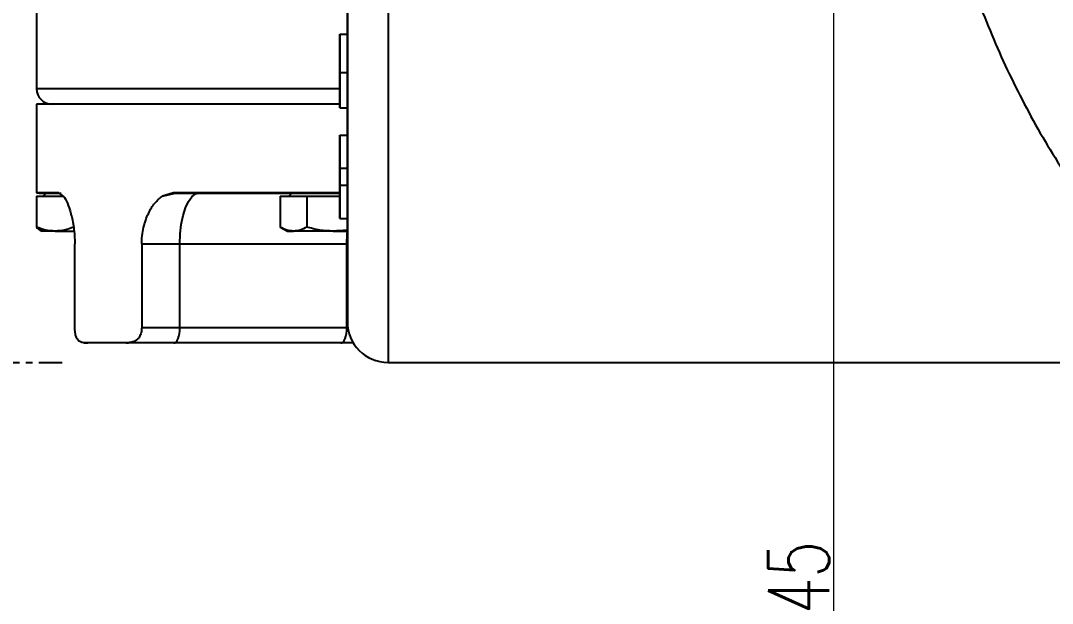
# Model space of a CAD drawing. Header units: millimetres. Extents: x 1890 to 4327, y 775 to 2498.
# Drawn here: x 2661.6 to 2864.6, y 1120.3 to 1234.9 of the extents above; entities that cross this region are included whole.
import ezdxf

# ---------------------------------------------------------------- set-up
doc = ezdxf.new("R2010")
doc.units = ezdxf.units.MM
doc.linetypes.add('PHANTOM', pattern=[12.7, 6.35, -1.27, 1.27, -1.27, 1.27, -1.27])
doc.layers.add('AM_5', color=3, linetype='Continuous', lineweight=25)
doc.styles.add('SLDTEXTSTYLE1', font='txt.shx', dxfattribs={"width": 0.7, "bigfont": 'gbcbig.shx'})
doc.dimstyles.new('SLDDIMSTYLE12$0', dxfattribs={"dimtxt": 12, "dimasz": 10, "dimexe": 0, "dimexo": 0.0625, "dimgap": 0.875, "dimtad": 1, "dimdec": 1, "dimlfac": 1.8, "dimrnd": 1e-09, "dimzin": 12, "dimdsep": 46, "dimtxsty": 'SLDTEXTSTYLE1', "dimcen": 0.09, "dimdle": 8.16, "dimclrd": 3, "dimclre": 3, "dimadec": 0, "dimazin": 3, "dimtfac": 1, "dimtdec": 1, "dimtofl": 0, "dimtmove": 0, "dimatfit": 3, "dimfxl": 0, "dimfrac": 2, "dimtolj": 1, "dimlwd": 5, "dimlwe": 5, "dimarcsym": 0})

# ---------------------------------------------------------------- blocks, each defined once
blk = doc.blocks.new('*D77')
at = {"layer": 'AM_5', "color": 3, "lineweight": 5, "transparency": 16777216}
blk.add_line((3009.58, 1296.08), (2821.59, 1296.08), dxfattribs=at)
at = {"layer": 'AM_5', "color": 3, "linetype": 'Continuous', "lineweight": 5, "transparency": 16777216}
for p, q in [((2821.59, 1286.08), (2821.59, 1064.47)), ((2963.84, 1054.47), (2821.59, 1054.47))]:
    blk.add_line(p, q, dxfattribs=at)
at = {"layer": 'AM_5', "color": 3, "transparency": 16777216}
for points in [[(2819.92, 1286.08), (2823.26, 1286.08), (2821.59, 1296.08)], [(2819.92, 1064.47), (2823.26, 1064.47), (2821.59, 1054.47)]]:
    blk.add_solid(points, dxfattribs=at)
at = {"layer": 'Defpoints', "color": 0, "transparency": 16777216}
for p in [(3009.65, 1296.08), (2821.59, 1054.47), (2963.9, 1054.47)]:
    blk.add_point(p, dxfattribs=at)
at = {"layer": 'AM_5', "color": 0, "transparency": 16777216, "insert": (2814.72, 1121.75), "char_height": 12, "attachment_point": 5, "rotation": 90, "style": 'SLDTEXTSTYLE1'}
blk.add_mtext('\\A1;245', dxfattribs=at)

msp = doc.modelspace()

# ---------------------------------------------------------------- linework, layer by layer
at = {"color": 7, "linetype": 'Continuous', "lineweight": 25}
for p, q in [((2664.726, 1258.013), (2664.726, 1221.513)), ((2725.888, 1232.256), (2725.888, 1237.227)), ((2724.389, 1232.256), (2725.889, 1232.256)), ((2724.389, 1221.225), (2724.389, 1225.247)), ((2724.389, 1225.247), (2724.389, 1225.247)), ((2724.389, 1225.247), (2724.389, 1217.784)), ((2724.389, 1224.705), (2725.889, 1224.705)), ((2724.389, 1217.784), (2724.389, 1221.484)), ((2724.389, 1221.225), (2724.389, 1221.225)), ((2724.389, 1220.776), (2724.389, 1221.022)), ((2724.389, 1217.784), (2724.389, 1220.776)), ((2664.726, 1218.513), (2664.726, 1201.055)), ((2724.389, 1218.513), (2664.726, 1218.513)), ((2724.389, 1217.784), (2724.389, 1217.784)), ((2724.389, 1217.784), (2725.889, 1217.784)), ((2724.389, 1212.421), (2725.889, 1212.421)), ((2724.389, 1212.421), (2724.389, 1205.856)), ((2724.389, 1208.545), (2724.389, 1212.421)), ((2725.889, 1205.856), (2725.889, 1212.421)), ((2724.389, 1206.727), (2724.389, 1208.545)), ((2724.389, 1201.711), (2724.389, 1206.727)), ((2724.389, 1205.997), (2724.389, 1202.429)), ((2724.389, 1204.221), (2724.389, 1205.997)), ((2725.889, 1205.856), (2724.389, 1205.856)), ((2724.389, 1205.856), (2724.389, 1202.587)), ((2724.389, 1202.429), (2724.389, 1204.221)), ((2725.889, 1202.587), (2725.889, 1205.856)), ((2724.389, 1202.587), (2724.389, 1196)), ((2724.389, 1202.587), (2725.889, 1202.587)), ((2725.889, 1196), (2725.889, 1202.587)), ((2664.688, 1200.413), (2664.688, 1194.317)), ((2664.688, 1200.413), (2670.015, 1200.413)), ((2669.072, 1201.055), (2664.726, 1201.055)), ((2665.226, 1201.013), (2669.56, 1201.013)), ((2666.591, 1201.013), (2665.991, 1200.413)), ((2670.018, 1200.411), (2669.18, 1200.981)), ((2691.65, 1201.055), (2689.534, 1200.417)), ((2724.389, 1201.055), (2691.65, 1201.055)), ((2691.757, 1200.938), (2692.073, 1201.013)), ((2692.073, 1201.013), (2724.389, 1201.013)), ((2712.689, 1200.413), (2712.689, 1194.317)), ((2712.689, 1200.413), (2717.885, 1200.413)), ((2714.346, 1200.413), (2714.946, 1201.013)), ((2717.885, 1200.413), (2717.885, 1194.317)), ((2717.885, 1200.413), (2724.389, 1200.413)), ((2724.389, 1199.894), (2724.389, 1201.711)), ((2724.389, 1196), (2724.389, 1199.894)), ((2712.67, 1194.327), (2714.081, 1193.513)), ((2724.389, 1196), (2725.889, 1196)), ((2665.401, 1193.7), (2665.726, 1193.513)), ((2668.362, 1193.513), (2665.726, 1193.513)), ((2668.362, 1193.513), (2672.071, 1193.513)), ((2714.081, 1193.513), (2715.287, 1193.513)), ((2723.081, 1193.513), (2715.287, 1193.513)), ((2723.081, 1193.513), (2725.896, 1193.513)), ((2672.252, 1174.513), (2672.252, 1191.013)), ((2685.406, 1191.013), (2685.406, 1174.513)), ((2685.406, 1191.013), (2692.906, 1191.013)), ((2692.906, 1191.013), (2725.775, 1191.013)), ((2692.906, 1174.513), (2692.906, 1191.013)), ((2725.775, 1174.513), (2725.775, 1191.013)), ((2725.775, 1191.013), (2725.889, 1191.013)), ((2692.906, 1174.513), (2685.406, 1174.513)), ((2725.775, 1174.513), (2692.906, 1174.513)), ((2725.974, 1174.513), (2725.775, 1174.513)), ((2673.508, 1171.656), (2673.586, 1171.632)), ((2682.334, 1171.555), (2674.337, 1171.555)), ((2674.81, 1171.513), (2674.426, 1171.513)), ((2682.784, 1171.513), (2674.81, 1171.513)), ((2691.758, 1171.513), (2682.784, 1171.513)), ((2724.627, 1171.513), (2691.758, 1171.513)), ((2727.059, 1171.513), (2724.627, 1171.513)), ((2733.889, 1167.679), (2874.889, 1167.679))]:
    msp.add_line(p, q, dxfattribs=at)
at = {"color": 8, "linetype": 'Continuous', "lineweight": 25}
for p, q in [((2724.389, 1221.513), (2664.726, 1221.513)), ((2689.53, 1200.414), (2691.757, 1200.938))]:
    msp.add_line(p, q, dxfattribs=at)
at = {"color": 7, "linetype": 'PHANTOM', "lineweight": 25}
msp.add_line((2563.57, 1167.679), (2669.734, 1167.679), dxfattribs=at)
at = {"color": 7, "linetype": 'Continuous', "lineweight": 25, "flags": 128}
for points in [[(2733.889, 1237.679), (2733.889, 1232.685), (2733.889, 1227.717), (2733.889, 1222.8), (2733.889, 1217.958), (2733.889, 1213.217), (2733.889, 1208.6), (2733.889, 1204.132), (2733.889, 1199.834), (2733.889, 1195.73), (2733.889, 1191.839), (2733.889, 1188.182), (2733.889, 1184.777), (2733.889, 1181.641), (2733.889, 1178.791), (2733.889, 1176.242), (2733.889, 1174.005), (2733.889, 1172.093), (2733.889, 1170.515), (2733.889, 1169.279), (2733.889, 1168.392), (2733.889, 1167.857), (2733.889, 1167.679)], [(2692.906, 1191.013), (2692.98, 1192.964), (2693.197, 1194.839), (2693.551, 1196.568), (2694.027, 1198.084), (2694.607, 1199.327), (2695.268, 1200.251), (2695.986, 1200.821), (2696.733, 1201.013)], [(2691.758, 1171.513), (2691.982, 1171.57), (2692.197, 1171.741), (2692.396, 1172.018), (2692.57, 1172.391), (2692.713, 1172.846), (2692.819, 1173.365), (2692.884, 1173.927), (2692.906, 1174.513)], [(2724.627, 1171.513), (2724.851, 1171.57), (2725.066, 1171.741), (2725.264, 1172.018), (2725.438, 1172.391), (2725.581, 1172.846), (2725.687, 1173.365), (2725.753, 1173.927), (2725.775, 1174.513)]]:
    msp.add_lwpolyline(points, dxfattribs=at)
at = {"color": 8, "linetype": 'Continuous', "lineweight": 25, "flags": 128}
msp.add_lwpolyline([(2725.775, 1191.013), (2725.848, 1192.964), (2725.896, 1193.513)], dxfattribs=at)
at = {"color": 7, "linetype": 'Continuous', "lineweight": 25}
for centre, radius, start, end in [((2667.726, 1221.513), 3, 180, 270), ((2665.226, 1204.013), 3, 260.40593, 270), ((2692.073, 1203.171), 2.158, 258.68386, 269.98807), ((2733.889, 1175.679), 8, 180, 270), ((2674.426, 1174.513), 3, 262.15835, 270), ((2674.81, 1174.196), 2.683, 259.85399, 269.99699), ((2682.784, 1173.946), 2.433, 259.34423, 269.99376)]:
    msp.add_arc(centre, radius, start, end, dxfattribs=at)
for points, knots in [([(3009.456, 1127.481), (3012.016, 1127.506), (3015.597, 1127.541), (3020.866, 1127.82), (3025.33, 1128.155), (3030.646, 1128.721), (3036.215, 1129.494), (3042.029, 1130.504), (3048, 1131.76), (3054.076, 1133.271), (3060.214, 1135.042), (3066.379, 1137.076), (3072.543, 1139.375), (3078.68, 1141.941), (3084.768, 1144.771), (3090.787, 1147.865), (3096.72, 1151.219), (3102.549, 1154.831), (3108.259, 1158.697), (3113.834, 1162.811), (3119.262, 1167.168), (3124.527, 1171.763), (3129.619, 1176.587), (3134.524, 1181.635), (3139.231, 1186.898), (3143.728, 1192.368), (3148.007, 1198.036), (3152.055, 1203.893), (3155.865, 1209.93), (3159.427, 1216.136), (3162.732, 1222.5), (3165.773, 1229.013), (3168.542, 1235.662), (3171.032, 1242.436), (3173.238, 1249.324), (3175.152, 1256.313), (3176.771, 1263.391), (3178.089, 1270.544), (3179.101, 1277.761), (3179.806, 1285.028), (3180.199, 1292.333), (3180.278, 1299.66), (3180.041, 1306.998), (3179.486, 1314.333), (3178.614, 1321.651), (3177.424, 1328.938), (3175.916, 1336.181), (3174.091, 1343.365), (3171.95, 1350.478), (3169.497, 1357.505), (3166.732, 1364.434), (3163.659, 1371.25), (3160.282, 1377.941), (3156.604, 1384.493), (3152.631, 1390.893), (3148.366, 1397.128), (3143.815, 1403.186), (3138.983, 1409.055), (3133.875, 1414.721), (3128.499, 1420.174), (3123.052, 1425.221), (3117.579, 1429.873), (3112.12, 1434.143), (3106.496, 1438.185), (3100.714, 1441.994), (3094.787, 1445.562), (3088.724, 1448.884), (3082.538, 1451.954), (3076.242, 1454.767), (3069.848, 1457.319), (3063.373, 1459.606), (3056.835, 1461.622), (3050.26, 1463.364), (3043.687, 1464.829), (3037.194, 1466.011), (3030.904, 1466.908), (3025.38, 1467.491), (3020.498, 1467.859), (3015.674, 1468.099), (3009.699, 1468.216), (3004.182, 1468.105), (2998.913, 1467.834), (2994.449, 1467.496), (2989.133, 1466.931), (2983.564, 1466.158), (2977.75, 1465.148), (2971.779, 1463.892), (2965.703, 1462.381), (2959.565, 1460.61), (2953.4, 1458.576), (2947.236, 1456.277), (2941.099, 1453.711), (2935.011, 1450.881), (2928.992, 1447.787), (2923.059, 1444.433), (2917.23, 1440.82), (2911.52, 1436.955), (2905.945, 1432.841), (2900.517, 1428.484), (2895.252, 1423.889), (2890.16, 1419.065), (2885.255, 1414.017), (2880.549, 1408.754), (2876.051, 1403.284), (2871.773, 1397.616), (2867.724, 1391.759), (2863.914, 1385.722), (2860.352, 1379.516), (2857.048, 1373.152), (2854.005, 1366.64), (2851.243, 1359.988), (2848.906, 1353.706), (2847.627, 1349.601), (2847.064, 1347.792)], [0, 0, 0, 0, 0.01020738, 0.01427401, 0.02103699, 0.02805607, 0.03558666, 0.0434511, 0.05157826, 0.05991132, 0.06840986, 0.07704394, 0.08579098, 0.09463359, 0.10355821, 0.11255405, 0.12161242, 0.13072624, 0.1398897, 0.14909794, 0.15834689, 0.16763314, 0.17695375, 0.18630622, 0.19568842, 0.20509849, 0.21453484, 0.22399606, 0.23348097, 0.24298851, 0.25251779, 0.26206801, 0.27163852, 0.28122873, 0.29083816, 0.30046642, 0.31011319, 0.31977821, 0.32946132, 0.33916239, 0.34888138, 0.35861831, 0.36837328, 0.37814642, 0.38793798, 0.39774825, 0.40757761, 0.41742653, 0.42729557, 0.4371854, 0.4470968, 0.45703069, 0.46698816, 0.47697044, 0.48697902, 0.49701559, 0.50708218, 0.51718117, 0.52731537, 0.53748817, 0.54770366, 0.5569145, 0.56612256, 0.57532659, 0.5845258, 0.59371913, 0.60290519, 0.61208206, 0.62124705, 0.63039624, 0.63952364, 0.64861966, 0.65766788, 0.66663751, 0.67546331, 0.68397889, 0.69196332, 0.69760555, 0.70350123, 0.71121989, 0.72142727, 0.72549391, 0.73225688, 0.73927596, 0.74680655, 0.754671, 0.76279816, 0.77113122, 0.77962976, 0.78826384, 0.79701087, 0.80585349, 0.81477811, 0.82377394, 0.83283231, 0.84194614, 0.85110959, 0.86031783, 0.86956679, 0.87885303, 0.88817364, 0.89752611, 0.90690831, 0.91631839, 0.92575473, 0.93521596, 0.94470086, 0.95420841, 0.96373768, 0.97328791, 0.98285841, 0.99244862, 1, 1, 1, 1]), ([(2901.305, 1193.889), (2900.344, 1194.889), (2897.855, 1197.482), (2894.073, 1201.895), (2889.942, 1207.098), (2886.041, 1212.503), (2882.372, 1218.09), (2878.945, 1223.851), (2875.771, 1229.775), (2872.857, 1235.85), (2870.213, 1242.064), (2867.845, 1248.407), (2865.76, 1254.864), (2863.965, 1261.423), (2862.465, 1268.071), (2861.266, 1274.795), (2860.372, 1281.581), (2859.787, 1288.415), (2859.513, 1295.283), (2859.554, 1302.17), (2859.912, 1309.063), (2860.587, 1315.947), (2861.58, 1322.807), (2862.891, 1329.629), (2864.521, 1336.398), (2866.466, 1343.1), (2868.726, 1349.72), (2871.298, 1356.243), (2874.179, 1362.656), (2877.366, 1368.943), (2880.853, 1375.092), (2884.638, 1381.088), (2888.715, 1386.917), (2893.078, 1392.566), (2897.721, 1398.022), (2902.64, 1403.271), (2907.65, 1408.127), (2912.704, 1412.599), (2917.763, 1416.697), (2922.989, 1420.573), (2928.383, 1424.204), (2932.86, 1427.002), (2935.584, 1428.498), (2936.41, 1428.952)], [0, 0, 0, 0, 0.0151775, 0.0393292, 0.0635604, 0.0878663, 0.1122429, 0.1366868, 0.161195, 0.1857649, 0.2103945, 0.2350819, 0.2598255, 0.2846241, 0.3094766, 0.3343824, 0.3593409, 0.3843518, 0.409415, 0.4345306, 0.4596989, 0.4849206, 0.5101965, 0.5355275, 0.5609152, 0.5863611, 0.6118672, 0.6374358, 0.6630699, 0.6887726, 0.714548, 0.7404006, 0.7663359, 0.7923603, 0.8184816, 0.8447092, 0.8710544, 0.8948026, 0.918543, 0.942272, 0.9659875, 0.9896862, 1, 1, 1, 1]), ([(2839.586, 1298.974), (2839.57, 1297.981), (2839.514, 1294.542), (2839.751, 1288.653), (2840.289, 1281.319), (2841.166, 1274.001), (2842.355, 1266.714), (2843.863, 1259.471), (2845.688, 1252.287), (2847.829, 1245.174), (2850.282, 1238.146), (2853.047, 1231.218), (2856.12, 1224.402), (2859.497, 1217.711), (2863.175, 1211.159), (2867.148, 1204.759), (2871.413, 1198.524), (2875.965, 1192.466), (2880.796, 1186.597), (2885.904, 1180.931), (2891.28, 1175.478), (2896.727, 1170.431), (2902.2, 1165.779), (2907.659, 1161.509), (2913.283, 1157.467), (2919.065, 1153.658), (2924.992, 1150.09), (2931.055, 1146.768), (2937.241, 1143.698), (2943.537, 1140.884), (2949.931, 1138.332), (2956.406, 1136.046), (2962.944, 1134.03), (2969.519, 1132.288), (2976.092, 1130.823), (2982.585, 1129.641), (2988.875, 1128.744), (2994.399, 1128.16), (2999.281, 1127.795), (3004.105, 1127.547), (3007.52, 1127.505), (3009.456, 1127.481)], [0, 0, 0, 0, 0.01109766, 0.03845632, 0.06586598, 0.09332727, 0.12084104, 0.14840835, 0.17603052, 0.20370911, 0.23144601, 0.25924341, 0.28710389, 0.31503048, 0.34302669, 0.37109662, 0.39924508, 0.42747773, 0.45580122, 0.48422349, 0.51275401, 0.54140426, 0.56723687, 0.59306169, 0.61887522, 0.6446752, 0.67045871, 0.69622182, 0.72195917, 0.74766321, 0.77332291, 0.7989215, 0.8244321, 0.84980864, 0.87496476, 0.89971751, 0.9236002, 0.94599323, 0.96181736, 0.97835234, 1, 1, 1, 1]), ([(2725.889, 1237.679), (2725.889, 1235.159), (2725.889, 1230.04), (2725.889, 1222.367), (2725.889, 1215.365), (2725.889, 1209.125), (2725.889, 1203.674), (2725.889, 1198.522), (2725.889, 1193.76), (2725.889, 1189.467), (2725.889, 1185.707), (2725.889, 1182.527), (2725.889, 1179.687), (2725.889, 1177.425), (2725.889, 1175.991), (2725.889, 1175.525), (2725.889, 1175.991), (2725.888, 1177.425), (2725.888, 1179.687), (2725.888, 1182.528), (2725.888, 1185.703), (2725.888, 1189.483), (2725.888, 1192.932), (2725.888, 1195.27), (2725.888, 1196)], [0, 0, 0, 0, 0.05074112, 0.10305579, 0.15684183, 0.19855941, 0.24093569, 0.28376278, 0.32681888, 0.36987498, 0.41270207, 0.45507835, 0.49679593, 0.55057883, 0.60289426, 0.65363776, 0.70437809, 0.75669356, 0.8104796, 0.85219718, 0.89457346, 0.93740055, 0.98045665, 1, 1, 1, 1]), ([(2724.389, 1232.256), (2724.389, 1232.228), (2724.389, 1232.181), (2724.389, 1231.77), (2724.389, 1231.072), (2724.389, 1229.809), (2724.389, 1227.877), (2724.389, 1226.047), (2724.389, 1225.02), (2724.389, 1224.705)], [0, 0, 0, 0, 0.1985013, 0.3338137, 0.4687628, 0.6319948, 0.7964274, 0.9375005, 1, 1, 1, 1]), ([(2724.389, 1224.965), (2724.389, 1225.79), (2724.389, 1227.441), (2724.389, 1229.549), (2724.389, 1231.273), (2724.389, 1232.134), (2724.389, 1232.215), (2724.389, 1232.256)], [0, 0, 0, 0, 0.17934361, 0.35888885, 0.5415629, 0.76594867, 1, 1, 1, 1]), ([(2725.889, 1224.705), (2725.889, 1225.563), (2725.889, 1227.124), (2725.889, 1229.102), (2725.889, 1230.715), (2725.889, 1231.714), (2725.889, 1232.18), (2725.889, 1232.231), (2725.889, 1232.256)], [0, 0, 0, 0, 0.1686401, 0.3068009, 0.4445468, 0.6493658, 0.8244287, 1, 1, 1, 1]), ([(2724.389, 1224.705), (2724.389, 1225.053), (2724.389, 1225.733), (2724.389, 1226.652), (2724.389, 1227.472), (2724.389, 1228.005), (2724.389, 1228.264), (2724.389, 1228.285), (2724.389, 1228.296)], [0, 0, 0, 0, 0.1055686, 0.2061744, 0.3333255, 0.5255849, 0.762499, 1, 1, 1, 1]), ([(2724.389, 1228.296), (2724.389, 1228.267), (2724.389, 1228.22), (2724.389, 1227.776), (2724.389, 1226.848), (2724.389, 1225.786), (2724.389, 1224.935), (2724.389, 1224.578)], [0, 0, 0, 0, 0.3330331, 0.5539557, 0.7183333, 0.8819115, 1, 1, 1, 1]), ([(2724.389, 1221.022), (2724.389, 1221.03), (2724.389, 1221.047), (2724.389, 1221.264), (2724.389, 1221.983), (2724.389, 1223.265), (2724.389, 1224.416), (2724.389, 1224.965)], [0, 0, 0, 0, 0.0480273, 0.1148309, 0.233216, 0.6345243, 1, 1, 1, 1]), ([(2724.389, 1224.705), (2724.389, 1224.196), (2724.389, 1223.179), (2724.389, 1221.546), (2724.389, 1219.986), (2724.389, 1218.732), (2724.389, 1217.911), (2724.389, 1217.828), (2724.389, 1217.784)], [0, 0, 0, 0, 0.13114557, 0.26152719, 0.43053232, 0.59905832, 0.78617201, 1, 1, 1, 1]), ([(2724.389, 1221.484), (2724.389, 1221.498), (2724.389, 1221.526), (2724.389, 1221.796), (2724.389, 1222.384), (2724.389, 1223.189), (2724.389, 1224.02), (2724.389, 1224.521), (2724.389, 1224.705)], [0, 0, 0, 0, 0.2296319, 0.4575605, 0.6152818, 0.7736499, 0.9169672, 1, 1, 1, 1]), ([(2724.389, 1224.578), (2724.389, 1224.154), (2724.389, 1223.411), (2724.389, 1222.469), (2724.389, 1221.76), (2724.389, 1221.291), (2724.389, 1221.249), (2724.389, 1221.225)], [0, 0, 0, 0, 0.2043544, 0.3586739, 0.5127895, 0.7124459, 1, 1, 1, 1]), ([(2725.889, 1217.784), (2725.889, 1217.848), (2725.889, 1217.963), (2725.889, 1219.087), (2725.889, 1220.608), (2725.889, 1222.549), (2725.889, 1223.965), (2725.889, 1224.705)], [0, 0, 0, 0, 0.2594927, 0.46447, 0.6370764, 0.810103, 1, 1, 1, 1]), ([(2725.888, 1212.421), (2725.888, 1213.225), (2725.888, 1214.951), (2725.888, 1216.797), (2725.888, 1217.784)], [0, 0, 0, 0, 0.4653058, 1, 1, 1, 1]), ([(2670.018, 1200.411), (2670.276, 1199.998), (2670.792, 1199.173), (2671.501, 1197.029), (2671.977, 1194.76), (2672.216, 1192.663), (2672.24, 1191.552), (2672.252, 1191.013)], [0, 0, 0, 0, 0.24949967, 0.4993395, 0.75035235, 0.87882483, 1, 1, 1, 1]), ([(2685.406, 1191.013), (2685.425, 1191.553), (2685.464, 1192.666), (2685.856, 1194.762), (2686.665, 1197.029), (2687.944, 1199.174), (2688.997, 1199.998), (2689.524, 1200.411)], [0, 0, 0, 0, 0.1213219, 0.249959, 0.5008521, 0.7501662, 1, 1, 1, 1]), ([(2668.362, 1193.513), (2667.74, 1193.554), (2666.494, 1193.637), (2665.29, 1194.09), (2664.688, 1194.317)], [0, 0, 0, 0, 0.5000021, 1, 1, 1, 1]), ([(2664.688, 1194.317), (2664.907, 1194.064), (2665.144, 1193.791), (2665.389, 1193.718), (2665.408, 1193.712)], [0, 0, 0, 0, 0.9246179, 1, 1, 1, 1]), ([(2672.036, 1194.317), (2671.434, 1194.09), (2670.229, 1193.637), (2668.984, 1193.554), (2668.362, 1193.513)], [0, 0, 0, 0, 0.499999, 1, 1, 1, 1]), ([(2715.287, 1193.513), (2714.847, 1193.554), (2713.966, 1193.637), (2713.114, 1194.09), (2712.689, 1194.317)], [0, 0, 0, 0, 0.5000004, 1, 1, 1, 1]), ([(2717.885, 1194.317), (2717.459, 1194.09), (2716.607, 1193.637), (2715.727, 1193.554), (2715.287, 1193.513)], [0, 0, 0, 0, 0.4999989, 1, 1, 1, 1]), ([(2723.081, 1193.513), (2722.201, 1193.554), (2720.44, 1193.637), (2718.737, 1194.09), (2717.885, 1194.317)], [0, 0, 0, 0, 0.5000019, 1, 1, 1, 1]), ([(2725.889, 1193.759), (2725.829, 1193.749), (2724.903, 1193.599), (2723.961, 1193.554), (2723.081, 1193.513)], [0.46513061, 0.46513061, 0.46513061, 0.46513061, 0.4999988, 1, 1, 1, 1]), ([(2674.337, 1171.555), (2674.12, 1171.561), (2673.685, 1171.573), (2673.154, 1171.772), (2672.768, 1172.202), (2672.501, 1172.731), (2672.339, 1173.382), (2672.263, 1174.019), (2672.255, 1174.348), (2672.252, 1174.513)], [0, 0, 0, 0, 0.2502446, 0.499574, 0.6283095, 0.7496723, 0.8785017, 0.9393607, 1, 1, 1, 1]), ([(2685.406, 1174.513), (2685.401, 1174.348), (2685.39, 1174.017), (2685.27, 1173.379), (2684.999, 1172.727), (2684.586, 1172.198), (2683.99, 1171.77), (2683.226, 1171.573), (2682.631, 1171.561), (2682.334, 1171.555)], [0, 0, 0, 0, 0.0608156, 0.1218647, 0.2511693, 0.3727969, 0.5019148, 0.7509874, 1, 1, 1, 1])]:
    msp.add_open_spline(points, degree=3, knots=knots, dxfattribs=at)

# ---------------------------------------------------------------- dimensions: what is measured, and where the dimension line sits
at = {"layer": 'AM_5'}
dim = msp.add_linear_dim(base=(2821.591, 1054.465), p1=(3009.647, 1296.077), p2=(2963.902, 1054.465), angle=90, text='245', dimstyle='SLDDIMSTYLE12$0', override={"dimlfac": 1}, dxfattribs=at)
dim.commit()
dim.dimension.update_dxf_attribs({"geometry": '*D77', "text_midpoint": (2821.591, 1121.747), "dimtype": 160})

doc.saveas('drawing.dxf')
